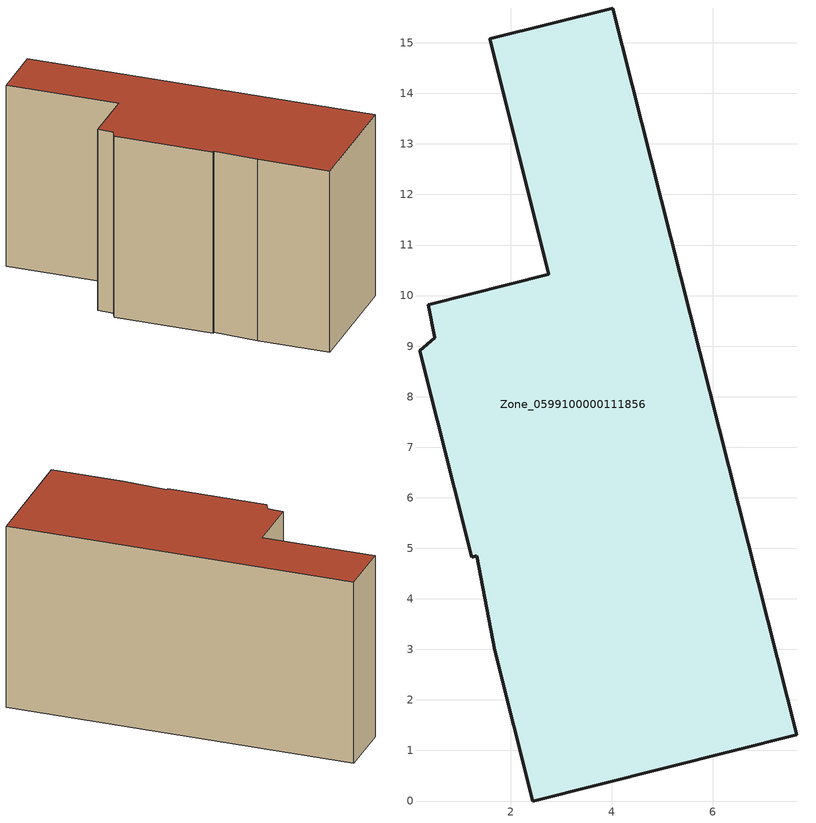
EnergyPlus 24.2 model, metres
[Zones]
Zone_0599100000111856
 floor ground (C_G): 0.5,9.16 0.37,9.82 2.76,10.42 1.59,15.08 4.02,15.69 7.66,1.31 2.44,0 1.69,2.98 1.33,4.85 1.23,4.83 0.21,8.91 z0
 wall outside (C_F): 7.66,1.31 4.02,15.69 1.59,15.08 2.76,10.42 0.37,9.82 0.5,9.16 0.21,8.91 1.23,4.83 1.33,4.85 1.69,2.98 2.44,0 7.66,1.31 z0:8.13
 roof outside (C_R): 0.37,9.82 0.5,9.16 0.21,8.91 1.23,4.83 1.33,4.85 1.69,2.98 2.44,0 7.66,1.31 4.02,15.69 1.59,15.08 2.76,10.42 z8.13
[BUILDING]
Pand.0599100000111856: North Axis=0; Terrain=City; Loads Convergence Tolerance Value=0.04; Temperature Convergence Tolerance Value=0.4; Solar Distribution=FullExterior; Maximum Number of Warmup Days=25; Minimum Number of Warmup Days=1
[Site:Location]
Rotterdam.The.Hague.AP_ZH_NLD Design_Conditions: Latitude=51.96; Longitude=4.45; Time Zone=1; Elevation=-4.5
[SITE:GROUNDTEMPERATURE:BUILDINGSURFACE]
18, 18, 18, 18, 18, 18, 18, 18, 18, 18, 18, 18
[MATERIAL] Thermal Absorptance=0.9; Solar Absorptance=0.7; Visible Absorptance=0.7
Name | Roughness | Thickness | Conductivity | Density | Specific Heat
G.TC.1975-1991 | MediumSmooth | 0.15 | 0.288461 | 540 | 1210
F.TC.1975-1991 | Rough | 0.3 | 0.230769 | 1920 | 840
R.TC.1975-1991 | MediumRough | 0.2 | 0.153846 | 1500 | 1000
[CONSTRUCTION]
C_G: G.TC.1975-1991
C_F: F.TC.1975-1991
C_R: R.TC.1975-1991
[ZONE]
Zone_0599100000111856: Type=1; Multiplier=1; Ceiling Height=Autocalculate; Volume=Autocalculate; Floor Area=autocalculate; Part of Total Floor Area=Yes
[ZONEINFILTRATION:DESIGNFLOWRATE]
Infil_Zone_0599100000111856: Zone or ZoneList or Space or SpaceList=Zone_0599100000111856; Schedule=AlwaysOn; Design Flow Rate Calculation Method=Flow/Area; Flow Rate per Floor Area=0.003; Constant Term Coefficient=1; Temperature Term Coefficient=0; Velocity Term Coefficient=0; Velocity Squared Term Coefficient=0
[HVACTEMPLATE:ZONE:IDEALLOADSAIRSYSTEM]
Zone_0599100000111856: Maximum Heating Supply Air Temperature=50; Minimum Cooling Supply Air Temperature=13; Maximum Heating Supply Air Humidity Ratio=0.0156; Minimum Cooling Supply Air Humidity Ratio=0.0077; Heating Limit=NoLimit; Cooling Limit=NoLimit; Dehumidification Control Type=ConstantSensibleHeatRatio; Cooling Sensible Heat Ratio=0.7; Dehumidification Setpoint=60; Humidification Control Type=None; Humidification Setpoint=30; Outdoor Air Method=None; Outdoor Air Flow Rate per Person=0.00944; Outdoor Air Flow Rate per Zone Floor Area=0; Outdoor Air Flow Rate per Zone=0; Demand Controlled Ventilation Type=None; Outdoor Air Economizer Type=NoEconomizer; Heat Recovery Type=None; Sensible Heat Recovery Effectiveness=0.7; Latent Heat Recovery Effectiveness=0.65
[ZONECONTROL:THERMOSTAT]
ThermostatControl_Zone_0599100000111856: Zone or ZoneList=Zone_0599100000111856; Control Type Schedule=DualSetpointControlType; Control 1=Thermostat_Zone_0599100000111856; Temperature Difference Between Cutout And Setpoint=0
[THERMOSTATSETPOINT:DUALSETPOINT]
Thermostat_Zone_0599100000111856: Heating Setpoint Temperature Schedule=HeatingSetpoint_Zone_0599100000111856; Cooling Setpoint Temperature Schedule=CoolingSetpoint_Zone_0599100000111856
[SCHEDULE:COMPACT]
HeatingSetpoint_Zone_0599100000111856: Through: 12/31, For: AllDays, Until: 24:00, 21
CoolingSetpoint_Zone_0599100000111856: Through: 12/31, For: AllDays, Until: 24:00, 24
DualSetpointControlType: Through: 12/31, For: AllDays, Until: 24:00, 4
AlwaysOn: Through: 12/31, For: AllDays, Until: 24:00, 1
